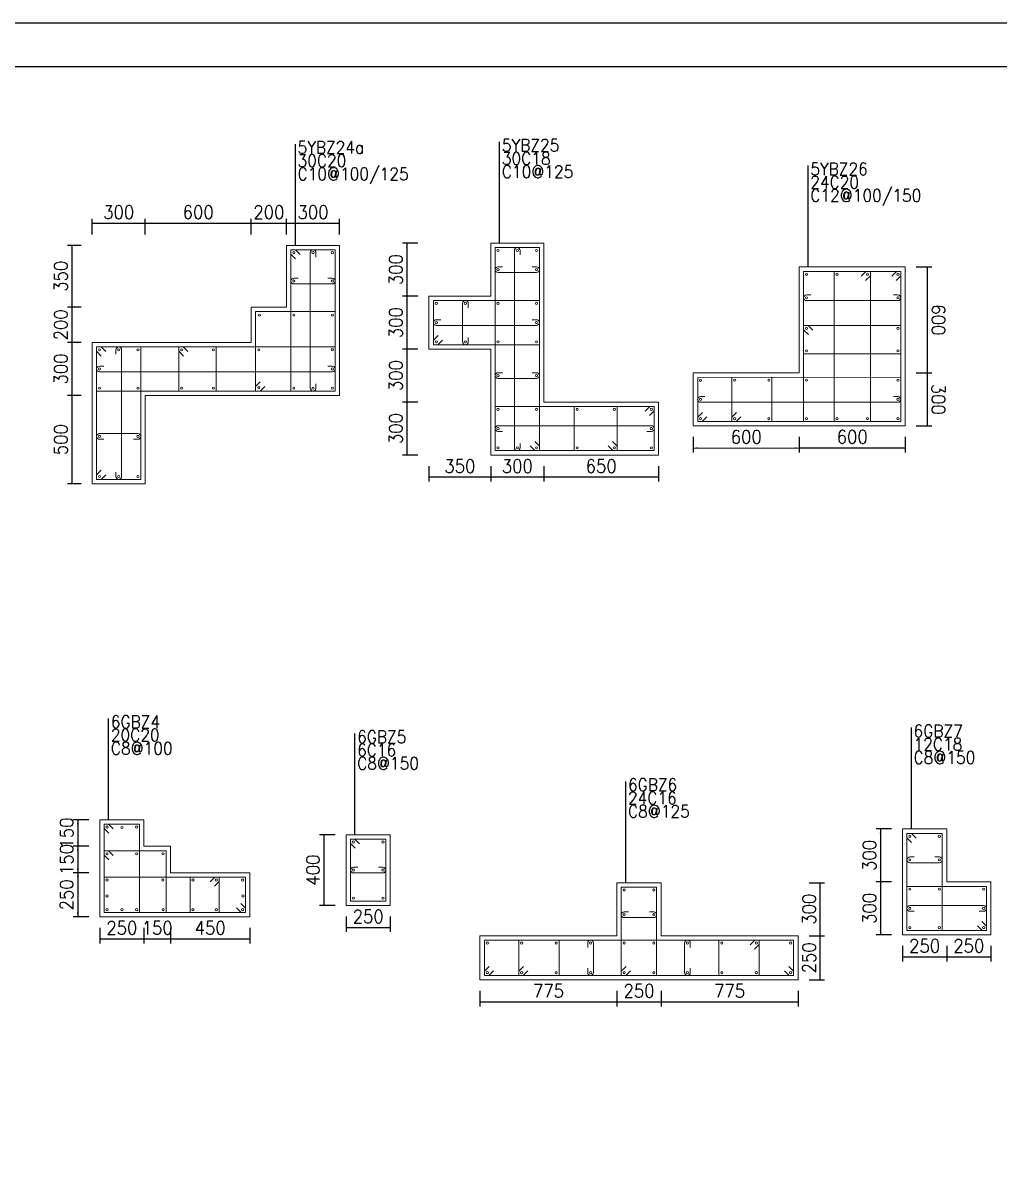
# Model space of a CAD drawing. Extents: x 292423 to 377252, y 106557 to 361882.
# Drawn here: x 321676 to 343782, y 140081 to 165957 of the extents above; entities that cross this region are included whole.
import ezdxf
from ezdxf.enums import TextEntityAlignment as Align

# ---------------------------------------------------------------- set-up
doc = ezdxf.new("R2010")
doc.units = 0
doc.header["$LTSCALE"] = 1000
for name, color, linetype in [('1508', 2, 'Continuous'), ('tk', 7, 'Continuous'), ('Y阴影', 254, 'Continuous')]:
    doc.layers.add(name, color=color, linetype=linetype)
for name, color, linetype, lineweight in [('REIN', 6, 'Continuous', 18), ('Z-柱大样外框', 7, 'ByLayer', 18), ('Z-详图标注', 3, 'Continuous', 18)]:
    doc.layers.add(name, color=color, linetype=linetype, lineweight=lineweight)
doc.styles.get("Standard").update_dxf_attribs({"font": 'standard'})
doc.dimstyles.get("Standard").update_dxf_attribs({"dimtxt": 300, "dimasz": 100, "dimexe": 100, "dimexo": 250, "dimgap": 100, "dimtad": 0, "dimtoh": 1, "dimdec": 0, "dimlfac": 0.25, "dimdsep": 46, "dimcen": 0.09, "dimclrt": 7, "dimadec": 0, "dimazin": 0, "dimtfac": 1, "dimtdec": 4, "dimtofl": 0, "dimtmove": 0, "dimatfit": 3, "dimfxl": 1, "dimtolj": 1, "dimtzin": 0, "dimarcsym": 0})

# ---------------------------------------------------------------- blocks, each defined once
blk = doc.blocks.new('*D182')
at = {"layer": 'Z-详图标注', "color": 0, "linetype": 'ByBlock', "lineweight": -2}
for p, q in [((328995, 145715), (328995, 145365)), ((329995, 145715), (329995, 145365)), ((328995, 145465), (329995, 145465))]:
    blk.add_line(p, q, dxfattribs=at)
for points in [[(328995, 145465), (329095, 145481), (329095, 145448)], [(329995, 145465), (329895, 145448), (329895, 145481)]]:
    blk.add_solid(points, dxfattribs=at)
at = {"layer": 'Z-详图标注', "color": 7, "linetype": 'Continuous', "lineweight": -2, "insert": (329495, 145715), "char_height": 300, "width": 566.67, "attachment_point": 5}
blk.add_mtext('250', dxfattribs=at)
blk = doc.blocks.new('*D661')
at = {"layer": 'Z-详图标注', "color": 0, "linetype": 'ByBlock', "lineweight": -2}
for p, q in [((328745, 147565), (328395, 147565)), ((328495, 145965), (328495, 147565)), ((328745, 145965), (328395, 145965))]:
    blk.add_line(p, q, dxfattribs=at)
for points in [[(328495, 147565), (328512, 147465), (328478, 147465)], [(328495, 145965), (328478, 146065), (328512, 146065)]]:
    blk.add_solid(points, dxfattribs=at)
at = {"layer": 'Z-详图标注', "color": 7, "linetype": 'Continuous', "lineweight": -2, "insert": (328245, 146765), "char_height": 300, "width": 576.67, "attachment_point": 5, "rotation": 90}
blk.add_mtext('400', dxfattribs=at)
blk = doc.blocks.new('*D149')
at = {"layer": 'Z-详图标注', "color": 0, "linetype": 'ByBlock', "lineweight": -2}
for p, q in [((332027, 144028), (332027, 143678)), ((335127, 144028), (335127, 143678)), ((332027, 143778), (335127, 143778))]:
    blk.add_line(p, q, dxfattribs=at)
for points in [[(332027, 143778), (332127, 143795), (332127, 143761)], [(335127, 143778), (335027, 143761), (335027, 143795)]]:
    blk.add_solid(points, dxfattribs=at)
at = {"layer": 'Z-详图标注', "color": 7, "linetype": 'Continuous', "lineweight": -2, "insert": (333577, 144028), "char_height": 300, "width": 566.67, "attachment_point": 5}
blk.add_mtext('775', dxfattribs=at)
blk = doc.blocks.new('*D633')
at = {"layer": 'Z-详图标注', "color": 0, "linetype": 'ByBlock', "lineweight": -2}
for p, q in [((335127, 144028), (335127, 143678)), ((336127, 144028), (336127, 143678)), ((335127, 143778), (336127, 143778))]:
    blk.add_line(p, q, dxfattribs=at)
for points in [[(335127, 143778), (335227, 143795), (335227, 143761)], [(336127, 143778), (336027, 143761), (336027, 143795)]]:
    blk.add_solid(points, dxfattribs=at)
at = {"layer": 'Z-详图标注', "color": 7, "linetype": 'Continuous', "lineweight": -2, "insert": (335627, 144028), "char_height": 300, "width": 566.67, "attachment_point": 5}
blk.add_mtext('250', dxfattribs=at)
blk = doc.blocks.new('*D687')
at = {"layer": 'Z-详图标注', "color": 0, "linetype": 'ByBlock', "lineweight": -2}
for p, q in [((336127, 144028), (336127, 143678)), ((339228, 144028), (339228, 143678)), ((336127, 143778), (339228, 143778))]:
    blk.add_line(p, q, dxfattribs=at)
for points in [[(336127, 143778), (336227, 143795), (336227, 143761)], [(339228, 143778), (339128, 143761), (339128, 143795)]]:
    blk.add_solid(points, dxfattribs=at)
at = {"layer": 'Z-详图标注', "color": 7, "linetype": 'Continuous', "lineweight": -2, "insert": (337678, 144028), "char_height": 300, "width": 566.67, "attachment_point": 5}
blk.add_mtext('775', dxfattribs=at)
blk = doc.blocks.new('*D305')
at = {"layer": 'Z-详图标注', "color": 0, "linetype": 'ByBlock', "lineweight": -2}
for p, q in [((339478, 145278), (339828, 145278)), ((339728, 144278), (339728, 145278)), ((339478, 144278), (339828, 144278))]:
    blk.add_line(p, q, dxfattribs=at)
for points in [[(339728, 145278), (339745, 145178), (339711, 145178)], [(339728, 144278), (339711, 144378), (339745, 144378)]]:
    blk.add_solid(points, dxfattribs=at)
at = {"layer": 'Z-详图标注', "color": 7, "linetype": 'Continuous', "lineweight": -2, "insert": (339478, 144778), "char_height": 300, "width": 566.67, "attachment_point": 5, "rotation": 90}
blk.add_mtext('250', dxfattribs=at)
blk = doc.blocks.new('*D778')
at = {"layer": 'Z-详图标注', "color": 0, "linetype": 'ByBlock', "lineweight": -2}
for p, q in [((339478, 146478), (339828, 146478)), ((339728, 145278), (339728, 146478)), ((339478, 145278), (339828, 145278))]:
    blk.add_line(p, q, dxfattribs=at)
for points in [[(339728, 146478), (339745, 146378), (339711, 146378)], [(339728, 145278), (339711, 145378), (339745, 145378)]]:
    blk.add_solid(points, dxfattribs=at)
at = {"layer": 'Z-详图标注', "color": 7, "linetype": 'Continuous', "lineweight": -2, "insert": (339478, 145878), "char_height": 300, "width": 566.67, "attachment_point": 5, "rotation": 90}
blk.add_mtext('300', dxfattribs=at)
blk = doc.blocks.new('*D487')
at = {"layer": 'Z-详图标注', "color": 0, "linetype": 'ByBlock', "lineweight": -2}
for p, q in [((341344, 147697), (340994, 147697)), ((341094, 147697), (341094, 146497)), ((341344, 146497), (340994, 146497))]:
    blk.add_line(p, q, dxfattribs=at)
for points in [[(341094, 147697), (341111, 147597), (341078, 147597)], [(341094, 146497), (341078, 146597), (341111, 146597)]]:
    blk.add_solid(points, dxfattribs=at)
at = {"layer": 'Z-详图标注', "color": 7, "linetype": 'Continuous', "lineweight": -2, "insert": (340844, 147097), "char_height": 300, "width": 566.67, "attachment_point": 5, "rotation": 90}
blk.add_mtext('300', dxfattribs=at)
blk = doc.blocks.new('*D107')
at = {"layer": 'Z-详图标注', "color": 0, "linetype": 'ByBlock', "lineweight": -2}
for p, q in [((341344, 146497), (340994, 146497)), ((341094, 146497), (341094, 145297)), ((341344, 145297), (340994, 145297))]:
    blk.add_line(p, q, dxfattribs=at)
for points in [[(341094, 146497), (341111, 146397), (341078, 146397)], [(341094, 145297), (341078, 145397), (341111, 145397)]]:
    blk.add_solid(points, dxfattribs=at)
at = {"layer": 'Z-详图标注', "color": 7, "linetype": 'Continuous', "lineweight": -2, "insert": (340844, 145897), "char_height": 300, "width": 566.67, "attachment_point": 5, "rotation": 90}
blk.add_mtext('300', dxfattribs=at)
blk = doc.blocks.new('*D684')
at = {"layer": 'Z-详图标注', "color": 0, "linetype": 'ByBlock', "lineweight": -2}
for p, q in [((341594, 145047), (341594, 144697)), ((342594, 145047), (342594, 144697)), ((341594, 144797), (342594, 144797))]:
    blk.add_line(p, q, dxfattribs=at)
for points in [[(341594, 144797), (341694, 144813), (341694, 144780)], [(342594, 144797), (342494, 144780), (342494, 144813)]]:
    blk.add_solid(points, dxfattribs=at)
at = {"layer": 'Z-详图标注', "color": 7, "linetype": 'Continuous', "lineweight": -2, "insert": (342094, 145047), "char_height": 300, "width": 566.67, "attachment_point": 5}
blk.add_mtext('250', dxfattribs=at)
blk = doc.blocks.new('*D738')
at = {"layer": 'Z-详图标注', "color": 0, "linetype": 'ByBlock', "lineweight": -2}
for p, q in [((342594, 145047), (342594, 144697)), ((343594, 145047), (343594, 144697)), ((342594, 144797), (343594, 144797))]:
    blk.add_line(p, q, dxfattribs=at)
for points in [[(342594, 144797), (342694, 144813), (342694, 144780)], [(343594, 144797), (343494, 144780), (343494, 144813)]]:
    blk.add_solid(points, dxfattribs=at)
at = {"layer": 'Z-详图标注', "color": 7, "linetype": 'Continuous', "lineweight": -2, "insert": (343094, 145047), "char_height": 300, "width": 566.67, "attachment_point": 5}
blk.add_mtext('250', dxfattribs=at)
blk = doc.blocks.new('*D357')
at = {"layer": 'Z-详图标注', "color": 0, "linetype": 'ByBlock', "lineweight": -2}
for p, q in [((323168, 147905), (322818, 147905)), ((322918, 147905), (322918, 147305)), ((323168, 147305), (322818, 147305))]:
    blk.add_line(p, q, dxfattribs=at)
for points in [[(322918, 147905), (322935, 147805), (322901, 147805)], [(322918, 147305), (322901, 147405), (322935, 147405)]]:
    blk.add_solid(points, dxfattribs=at)
at = {"layer": 'Z-详图标注', "color": 7, "linetype": 'Continuous', "lineweight": -2, "insert": (322668, 147605), "char_height": 300, "width": 476.67, "attachment_point": 5, "rotation": 90}
blk.add_mtext('150', dxfattribs=at)
blk = doc.blocks.new('*D827')
at = {"layer": 'Z-详图标注', "color": 0, "linetype": 'ByBlock', "lineweight": -2}
for p, q in [((323168, 146705), (322818, 146705)), ((322918, 146705), (322918, 145705)), ((323168, 145705), (322818, 145705))]:
    blk.add_line(p, q, dxfattribs=at)
for points in [[(322918, 146705), (322935, 146605), (322901, 146605)], [(322918, 145705), (322901, 145805), (322935, 145805)]]:
    blk.add_solid(points, dxfattribs=at)
at = {"layer": 'Z-详图标注', "color": 7, "linetype": 'Continuous', "lineweight": -2, "insert": (322668, 146205), "char_height": 300, "width": 566.67, "attachment_point": 5, "rotation": 90}
blk.add_mtext('250', dxfattribs=at)
blk = doc.blocks.new('*D450')
at = {"layer": 'Z-详图标注', "color": 0, "linetype": 'ByBlock', "lineweight": -2}
for p, q in [((323418, 145455), (323418, 145105)), ((324418, 145455), (324418, 145105)), ((323418, 145205), (324418, 145205))]:
    blk.add_line(p, q, dxfattribs=at)
for points in [[(323418, 145205), (323518, 145221), (323518, 145188)], [(324418, 145205), (324318, 145188), (324318, 145221)]]:
    blk.add_solid(points, dxfattribs=at)
at = {"layer": 'Z-详图标注', "color": 7, "linetype": 'Continuous', "lineweight": -2, "insert": (323918, 145455), "char_height": 300, "width": 566.67, "attachment_point": 5}
blk.add_mtext('250', dxfattribs=at)
blk = doc.blocks.new('*D511')
at = {"layer": 'Z-详图标注', "color": 0, "linetype": 'ByBlock', "lineweight": -2}
for p, q in [((324418, 145455), (324418, 145105)), ((325018, 145455), (325018, 145105)), ((324418, 145205), (325018, 145205))]:
    blk.add_line(p, q, dxfattribs=at)
for points in [[(324418, 145205), (324518, 145221), (324518, 145188)], [(325018, 145205), (324918, 145188), (324918, 145221)]]:
    blk.add_solid(points, dxfattribs=at)
at = {"layer": 'Z-详图标注', "color": 7, "linetype": 'Continuous', "lineweight": -2, "insert": (324718, 145455), "char_height": 300, "width": 476.67, "attachment_point": 5}
blk.add_mtext('150', dxfattribs=at)
blk = doc.blocks.new('*D147')
at = {"layer": 'Z-详图标注', "color": 0, "linetype": 'ByBlock', "lineweight": -2}
for p, q in [((325018, 145455), (325018, 145105)), ((326818, 145455), (326818, 145105)), ((325018, 145205), (326818, 145205))]:
    blk.add_line(p, q, dxfattribs=at)
for points in [[(325018, 145205), (325118, 145221), (325118, 145188)], [(326818, 145205), (326718, 145188), (326718, 145221)]]:
    blk.add_solid(points, dxfattribs=at)
at = {"layer": 'Z-详图标注', "color": 7, "linetype": 'Continuous', "lineweight": -2, "insert": (325918, 145455), "char_height": 300, "width": 576.67, "attachment_point": 5}
blk.add_mtext('450', dxfattribs=at)
blk = doc.blocks.new('*D642')
at = {"layer": 'Z-详图标注', "color": 0, "linetype": 'ByBlock', "lineweight": -2}
for p, q in [((323168, 147305), (322818, 147305)), ((322918, 147305), (322918, 146705)), ((323168, 146705), (322818, 146705))]:
    blk.add_line(p, q, dxfattribs=at)
for points in [[(322918, 147305), (322935, 147205), (322901, 147205)], [(322918, 146705), (322901, 146805), (322935, 146805)]]:
    blk.add_solid(points, dxfattribs=at)
at = {"layer": 'Z-详图标注', "color": 7, "linetype": 'Continuous', "lineweight": -2, "insert": (322668, 147005), "char_height": 300, "width": 476.67, "attachment_point": 5, "rotation": 90}
blk.add_mtext('150', dxfattribs=at)
blk = doc.blocks.new('*D723')
at = {"layer": 'Z-详图标注', "color": 0, "linetype": 'ByBlock', "lineweight": -2}
for p, q in [((323247, 161166), (323247, 161516)), ((324447, 161166), (324447, 161516)), ((323247, 161416), (324447, 161416))]:
    blk.add_line(p, q, dxfattribs=at)
for points in [[(323247, 161416), (323347, 161433), (323347, 161399)], [(324447, 161416), (324347, 161399), (324347, 161433)]]:
    blk.add_solid(points, dxfattribs=at)
at = {"layer": 'Z-详图标注', "color": 7, "linetype": 'Continuous', "lineweight": -2, "insert": (323847, 161666), "char_height": 300, "width": 566.67, "attachment_point": 5}
blk.add_mtext('300', dxfattribs=at)
blk = doc.blocks.new('*D345')
at = {"layer": 'Z-详图标注', "color": 0, "linetype": 'ByBlock', "lineweight": -2}
for p, q in [((324447, 161166), (324447, 161516)), ((326847, 161166), (326847, 161516)), ((324447, 161416), (326847, 161416))]:
    blk.add_line(p, q, dxfattribs=at)
for points in [[(324447, 161416), (324547, 161433), (324547, 161399)], [(326847, 161416), (326747, 161399), (326747, 161433)]]:
    blk.add_solid(points, dxfattribs=at)
at = {"layer": 'Z-详图标注', "color": 7, "linetype": 'Continuous', "lineweight": -2, "insert": (325647, 161666), "char_height": 300, "width": 556.67, "attachment_point": 5}
blk.add_mtext('600', dxfattribs=at)
blk = doc.blocks.new('*D399')
at = {"layer": 'Z-详图标注', "color": 0, "linetype": 'ByBlock', "lineweight": -2}
for p, q in [((327647, 161166), (327647, 161516)), ((328847, 161166), (328847, 161516)), ((327647, 161416), (328847, 161416))]:
    blk.add_line(p, q, dxfattribs=at)
for points in [[(327647, 161416), (327747, 161433), (327747, 161399)], [(328847, 161416), (328747, 161399), (328747, 161433)]]:
    blk.add_solid(points, dxfattribs=at)
at = {"layer": 'Z-详图标注', "color": 7, "linetype": 'Continuous', "lineweight": -2, "insert": (328247, 161666), "char_height": 300, "width": 566.67, "attachment_point": 5}
blk.add_mtext('300', dxfattribs=at)
blk = doc.blocks.new('*D3')
at = {"layer": 'Z-详图标注', "color": 0, "linetype": 'ByBlock', "lineweight": -2}
for p, q in [((322997, 160916), (322687, 160916)), ((322787, 160916), (322787, 159516)), ((322997, 159516), (322687, 159516))]:
    blk.add_line(p, q, dxfattribs=at)
for points in [[(322787, 160916), (322804, 160816), (322770, 160816)], [(322787, 159516), (322770, 159616), (322804, 159616)]]:
    blk.add_solid(points, dxfattribs=at)
at = {"layer": 'Z-详图标注', "color": 7, "linetype": 'Continuous', "lineweight": -2, "insert": (322537, 160216), "char_height": 300, "width": 566.67, "attachment_point": 5, "rotation": 90}
blk.add_mtext('350', dxfattribs=at)
blk = doc.blocks.new('*D498')
at = {"layer": 'Z-详图标注', "color": 0, "linetype": 'ByBlock', "lineweight": -2}
for p, q in [((322997, 158716), (322687, 158716)), ((322787, 158716), (322787, 157516)), ((322997, 157516), (322687, 157516))]:
    blk.add_line(p, q, dxfattribs=at)
for points in [[(322787, 158716), (322804, 158616), (322770, 158616)], [(322787, 157516), (322770, 157616), (322804, 157616)]]:
    blk.add_solid(points, dxfattribs=at)
at = {"layer": 'Z-详图标注', "color": 7, "linetype": 'Continuous', "lineweight": -2, "insert": (322537, 158116), "char_height": 300, "width": 566.67, "attachment_point": 5, "rotation": 90}
blk.add_mtext('300', dxfattribs=at)
blk = doc.blocks.new('*D109')
at = {"layer": 'Z-详图标注', "color": 0, "linetype": 'ByBlock', "lineweight": -2}
for p, q in [((322997, 157516), (322687, 157516)), ((322787, 157516), (322787, 155516)), ((322997, 155516), (322687, 155516))]:
    blk.add_line(p, q, dxfattribs=at)
for points in [[(322787, 157516), (322804, 157416), (322770, 157416)], [(322787, 155516), (322770, 155616), (322804, 155616)]]:
    blk.add_solid(points, dxfattribs=at)
at = {"layer": 'Z-详图标注', "color": 7, "linetype": 'Continuous', "lineweight": -2, "insert": (322537, 156516), "char_height": 300, "width": 566.67, "attachment_point": 5, "rotation": 90}
blk.add_mtext('500', dxfattribs=at)
blk = doc.blocks.new('*D168')
at = {"layer": 'Z-详图标注', "color": 0, "linetype": 'ByBlock', "lineweight": -2}
for p, q in [((333472, 155916), (333472, 155566)), ((336072, 155916), (336072, 155566)), ((336072, 155666), (333472, 155666))]:
    blk.add_line(p, q, dxfattribs=at)
for points in [[(333472, 155666), (333572, 155683), (333572, 155649)], [(336072, 155666), (335972, 155649), (335972, 155683)]]:
    blk.add_solid(points, dxfattribs=at)
at = {"layer": 'Z-详图标注', "color": 7, "linetype": 'Continuous', "lineweight": -2, "insert": (334772, 155916), "char_height": 300, "width": 556.67, "attachment_point": 5}
blk.add_mtext('650', dxfattribs=at)
blk = doc.blocks.new('*D380')
at = {"layer": 'Z-详图标注', "color": 0, "linetype": 'ByBlock', "lineweight": -2}
for p, q in [((332272, 155916), (332272, 155566)), ((333472, 155916), (333472, 155566)), ((333472, 155666), (332272, 155666))]:
    blk.add_line(p, q, dxfattribs=at)
for points in [[(332272, 155666), (332372, 155683), (332372, 155649)], [(333472, 155666), (333372, 155649), (333372, 155683)]]:
    blk.add_solid(points, dxfattribs=at)
at = {"layer": 'Z-详图标注', "color": 7, "linetype": 'Continuous', "lineweight": -2, "insert": (332872, 155916), "char_height": 300, "width": 566.67, "attachment_point": 5}
blk.add_mtext('300', dxfattribs=at)
blk = doc.blocks.new('*D871')
at = {"layer": 'Z-详图标注', "color": 0, "linetype": 'ByBlock', "lineweight": -2}
for p, q in [((330872, 155916), (330872, 155566)), ((332272, 155916), (332272, 155566)), ((332272, 155666), (330872, 155666))]:
    blk.add_line(p, q, dxfattribs=at)
for points in [[(330872, 155666), (330972, 155683), (330972, 155649)], [(332272, 155666), (332172, 155649), (332172, 155683)]]:
    blk.add_solid(points, dxfattribs=at)
at = {"layer": 'Z-详图标注', "color": 7, "linetype": 'Continuous', "lineweight": -2, "insert": (331572, 155916), "char_height": 300, "width": 566.67, "attachment_point": 5}
blk.add_mtext('350', dxfattribs=at)
blk = doc.blocks.new('*D480')
at = {"layer": 'Z-详图标注', "color": 0, "linetype": 'ByBlock', "lineweight": -2}
for p, q in [((330622, 160966), (330272, 160966)), ((330372, 160966), (330372, 159766)), ((330622, 159766), (330272, 159766))]:
    blk.add_line(p, q, dxfattribs=at)
for points in [[(330372, 160966), (330388, 160866), (330355, 160866)], [(330372, 159766), (330355, 159866), (330388, 159866)]]:
    blk.add_solid(points, dxfattribs=at)
at = {"layer": 'Z-详图标注', "color": 7, "linetype": 'Continuous', "lineweight": -2, "insert": (330122, 160366), "char_height": 300, "width": 566.67, "attachment_point": 5, "rotation": 90}
blk.add_mtext('300', dxfattribs=at)
blk = doc.blocks.new('*D100')
at = {"layer": 'Z-详图标注', "color": 0, "linetype": 'ByBlock', "lineweight": -2}
for p, q in [((330622, 159766), (330272, 159766)), ((330372, 159766), (330372, 158566)), ((330622, 158566), (330272, 158566))]:
    blk.add_line(p, q, dxfattribs=at)
for points in [[(330372, 159766), (330388, 159666), (330355, 159666)], [(330372, 158566), (330355, 158666), (330388, 158666)]]:
    blk.add_solid(points, dxfattribs=at)
at = {"layer": 'Z-详图标注', "color": 7, "linetype": 'Continuous', "lineweight": -2, "insert": (330122, 159166), "char_height": 300, "width": 566.67, "attachment_point": 5, "rotation": 90}
blk.add_mtext('300', dxfattribs=at)
blk = doc.blocks.new('*D159')
at = {"layer": 'Z-详图标注', "color": 0, "linetype": 'ByBlock', "lineweight": -2}
for p, q in [((330622, 158566), (330272, 158566)), ((330372, 158566), (330372, 157366)), ((330622, 157366), (330272, 157366))]:
    blk.add_line(p, q, dxfattribs=at)
for points in [[(330372, 158566), (330388, 158466), (330355, 158466)], [(330372, 157366), (330355, 157466), (330388, 157466)]]:
    blk.add_solid(points, dxfattribs=at)
at = {"layer": 'Z-详图标注', "color": 7, "linetype": 'Continuous', "lineweight": -2, "insert": (330122, 157966), "char_height": 300, "width": 566.67, "attachment_point": 5, "rotation": 90}
blk.add_mtext('300', dxfattribs=at)
blk = doc.blocks.new('*D638')
at = {"layer": 'Z-详图标注', "color": 0, "linetype": 'ByBlock', "lineweight": -2}
for p, q in [((330622, 157366), (330272, 157366)), ((330372, 157366), (330372, 156166)), ((330622, 156166), (330272, 156166))]:
    blk.add_line(p, q, dxfattribs=at)
for points in [[(330372, 157366), (330388, 157266), (330355, 157266)], [(330372, 156166), (330355, 156266), (330388, 156266)]]:
    blk.add_solid(points, dxfattribs=at)
at = {"layer": 'Z-详图标注', "color": 7, "linetype": 'Continuous', "lineweight": -2, "insert": (330122, 156766), "char_height": 300, "width": 566.67, "attachment_point": 5, "rotation": 90}
blk.add_mtext('300', dxfattribs=at)
blk = doc.blocks.new('*D568')
at = {"layer": 'Z-详图标注', "color": 0, "linetype": 'ByBlock', "lineweight": -2}
for p, q in [((336856, 156576), (336856, 156226)), ((339256, 156577), (339256, 156227)), ((336856, 156326), (339256, 156327))]:
    blk.add_line(p, q, dxfattribs=at)
for points in [[(336856, 156326), (336956, 156343), (336956, 156310)], [(339256, 156327), (339156, 156310), (339156, 156343)]]:
    blk.add_solid(points, dxfattribs=at)
at = {"layer": 'Z-详图标注', "color": 7, "linetype": 'Continuous', "lineweight": -2, "insert": (338056, 156576), "char_height": 300, "width": 556.67, "attachment_point": 5, "rotation": 0.0139}
blk.add_mtext('600', dxfattribs=at)
blk = doc.blocks.new('*D188')
at = {"layer": 'Z-详图标注', "color": 0, "linetype": 'ByBlock', "lineweight": -2}
for p, q in [((339256, 156577), (339256, 156227)), ((341656, 156577), (341656, 156227)), ((339256, 156327), (341656, 156327))]:
    blk.add_line(p, q, dxfattribs=at)
for points in [[(339256, 156327), (339356, 156343), (339356, 156310)], [(341656, 156327), (341556, 156311), (341556, 156344)]]:
    blk.add_solid(points, dxfattribs=at)
at = {"layer": 'Z-详图标注', "color": 7, "linetype": 'Continuous', "lineweight": -2, "insert": (340456, 156577), "char_height": 300, "width": 556.67, "attachment_point": 5, "rotation": 0.0139}
blk.add_mtext('600', dxfattribs=at)
blk = doc.blocks.new('*D670')
at = {"layer": 'Z-详图标注', "color": 0, "linetype": 'ByBlock', "lineweight": -2}
for p, q in [((341906, 158028), (342256, 158028)), ((342156, 156827), (342156, 158028)), ((341906, 156827), (342256, 156827))]:
    blk.add_line(p, q, dxfattribs=at)
for points in [[(342156, 158028), (342172, 157928), (342139, 157928)], [(342156, 156827), (342139, 156927), (342172, 156927)]]:
    blk.add_solid(points, dxfattribs=at)
at = {"layer": 'Z-详图标注', "color": 7, "linetype": 'Continuous', "lineweight": -2, "insert": (342406, 157428), "char_height": 300, "width": 566.67, "attachment_point": 5, "rotation": 270}
blk.add_mtext('300', dxfattribs=at)
blk = doc.blocks.new('*D291')
at = {"layer": 'Z-详图标注', "color": 0, "linetype": 'ByBlock', "lineweight": -2}
for p, q in [((341906, 160427), (342256, 160427)), ((342156, 158028), (342156, 160427)), ((341906, 158028), (342256, 158028))]:
    blk.add_line(p, q, dxfattribs=at)
for points in [[(342156, 160427), (342172, 160327), (342139, 160327)], [(342156, 158028), (342139, 158128), (342172, 158128)]]:
    blk.add_solid(points, dxfattribs=at)
at = {"layer": 'Z-详图标注', "color": 7, "linetype": 'Continuous', "lineweight": -2, "insert": (342406, 159228), "char_height": 300, "width": 556.67, "attachment_point": 5, "rotation": 270}
blk.add_mtext('600', dxfattribs=at)
blk = doc.blocks.new('A1tk')
at = {"layer": 'tk', "color": 5}
blk.add_lwpolyline([(0, 0), (0, 59400), (84100, 59400), (84100, 0)], close=True, dxfattribs=at)
at = {"layer": 'tk'}
blk.add_lwpolyline([(2500, 1000), (83100, 1000), (83100, 58400), (2500, 58400)], close=True, dxfattribs=at)
blk = doc.blocks.new('*D866')
at = {"layer": 'Z-详图标注', "color": 0, "linetype": 'ByBlock', "lineweight": -2}
for p, q in [((322997, 159516), (322687, 159516)), ((322787, 159516), (322787, 158716)), ((322997, 158716), (322687, 158716))]:
    blk.add_line(p, q, dxfattribs=at)
for points in [[(322787, 159516), (322804, 159416), (322770, 159416)], [(322787, 158716), (322770, 158816), (322804, 158816)]]:
    blk.add_solid(points, dxfattribs=at)
at = {"layer": 'Z-详图标注', "color": 7, "linetype": 'Continuous', "lineweight": -2, "insert": (322537, 159116), "char_height": 300, "width": 566.67, "attachment_point": 5, "rotation": 90}
blk.add_mtext('200', dxfattribs=at)
blk = doc.blocks.new('*D477')
at = {"layer": 'Z-详图标注', "color": 0, "linetype": 'ByBlock', "lineweight": -2}
for p, q in [((326847, 161166), (326847, 161516)), ((327647, 161166), (327647, 161516)), ((326847, 161416), (327647, 161416))]:
    blk.add_line(p, q, dxfattribs=at)
for points in [[(326847, 161416), (326947, 161433), (326947, 161399)], [(327647, 161416), (327547, 161399), (327547, 161433)]]:
    blk.add_solid(points, dxfattribs=at)
at = {"layer": 'Z-详图标注', "color": 7, "linetype": 'Continuous', "lineweight": -2, "insert": (327247, 161666), "char_height": 300, "width": 566.67, "attachment_point": 5}
blk.add_mtext('200', dxfattribs=at)

msp = doc.modelspace()

# ---------------------------------------------------------------- linework, layer by layer
at = {"layer": 'REIN', "color": 6}
for points in [[(327852.8, 160610), (327746.7, 160716), (327746.7, 160816), (328746.7, 160816), (328746.7, 157616.1), (327746.7, 157616), (327746.7, 160816), (327846.7, 160816), (327952.8, 160710)], [(333165.7, 156372), (333271.8, 156266), (333371.8, 156266), (333371.8, 160866), (332371.8, 160866), (332371.8, 156266), (333371.8, 156266), (333371.8, 156366), (333265.7, 156472)], [(341349.6, 160221.2), (341455.7, 160327.3), (341555.7, 160327.3), (341555.7, 156927.3), (339355.7, 156926.7), (339355.7, 160327.3), (341555.7, 160327.3), (341555.7, 160227.3), (341449.6, 160121.2)], [(340659.6, 160221.2), (340765.7, 160327.3), (340865.7, 160327.3), (340865.7, 156927.1), (340045.7, 156926.9), (340045.7, 160327.3), (340865.7, 160327.3), (340865.7, 160227.3), (340759.6, 160121.2)], [(331077.9, 158872), (330971.8, 158766), (330971.8, 158666), (333371.8, 158666), (333371.8, 159666), (330971.8, 159666), (330971.8, 158666), (331071.8, 158666), (331177.9, 158772)], [(327152.8, 157722.1), (327046.7, 157616.1), (326946.7, 157616.1), (326946.7, 159416.1), (328746.7, 159416.1), (328746.7, 157616.1), (326946.7, 157616.1), (326946.7, 157716.1), (327052.8, 157822.1)], [(339461.7, 158894.9), (339355.7, 159001), (339355.7, 159101), (341555.7, 159101.3), (341555.7, 158462.1), (339355.7, 158461.3), (339355.7, 159101), (339455.7, 159101), (339561.7, 158994.9)], [(323452.8, 158409.9), (323346.7, 158516), (323346.7, 158616), (328746.7, 158616.1), (328746.7, 157616.1), (323346.7, 157616), (323346.7, 158616), (323446.7, 158616), (323552.8, 158509.9)], [(323552.8, 155722.1), (323446.7, 155616), (323346.7, 155616), (323346.7, 158616), (324346.7, 158616), (324346.7, 155616), (323346.7, 155616), (323346.7, 155716), (323452.8, 155822.1)], [(325412.9, 158510), (325306.8, 158616), (325206.8, 158616), (325206.8, 157616), (326054.3, 157616), (326054.3, 158616), (325206.8, 158616), (325206.8, 158516), (325312.9, 158410)], [(337161.7, 157032.3), (337055.7, 156926.2), (336955.7, 156926.2), (336955.7, 157926.2), (341555.7, 157928.4), (341555.7, 156927.3), (336955.7, 156926.2), (336955.7, 157026.2), (337061.7, 157132.2)], [(337935.1, 157032.4), (337829, 156926.4), (337729, 156926.3), (337729, 157926.6), (338632.3, 157927), (338632.3, 156926.6), (337729, 156926.3), (337729, 157026.3), (337835.1, 157132.4)], [(335865.7, 157059.9), (335971.8, 157166), (335971.8, 157266), (332371.8, 157266), (332371.8, 156266), (335971.8, 156266), (335971.8, 157266), (335871.8, 157266), (335765.7, 157159.9)], [(334925.7, 156372), (335031.8, 156266), (335131.8, 156266), (335131.8, 157266), (334161.8, 157266), (334161.8, 156266), (335131.8, 156266), (335131.8, 156366), (335025.7, 156472)], [(323624.2, 147598.5), (323518.1, 147704.5), (323518.1, 147804.5), (324318.1, 147804.5), (324318.1, 145804.5), (323518.1, 145804.5), (323518.1, 147804.5), (323618.1, 147804.5), (323724.2, 147698.5)], [(341800.3, 147390.6), (341694.2, 147496.7), (341694.2, 147596.7), (342494.2, 147596.7), (342494.2, 145396.7), (341694.2, 145396.7), (341694.2, 147596.7), (341794.2, 147596.7), (341900.3, 147490.6)], [(329201.2, 147258.6), (329095.1, 147364.7), (329095.1, 147464.7), (329895.1, 147464.7), (329895.1, 146064.7), (329095.1, 146064.7), (329095.1, 147464.7), (329195.1, 147464.7), (329301.2, 147358.6)], [(323624.2, 146998.5), (323518.1, 147104.5), (323518.1, 147204.5), (324918.1, 147204.5), (324918.1, 145804.5), (323518.1, 145804.5), (323518.1, 147204.5), (323618.1, 147204.5), (323724.2, 147098.5)], [(326612, 146010.6), (326718.1, 145904.5), (326718.1, 145804.5), (323518.1, 145804.5), (323518.1, 146604.5), (326718.1, 146604.5), (326718.1, 145804.5), (326618.1, 145804.5), (326512, 145910.6)], [(325916.4, 146498.5), (326022.5, 146604.5), (326122.5, 146604.5), (326122.5, 145804.5), (325461.4, 145804.5), (325461.4, 146604.5), (326122.5, 146604.5), (326122.5, 146504.5), (326016.4, 146398.5)], [(335433.4, 144484.1), (335327.3, 144378.1), (335227.3, 144378.1), (335227.3, 146378.1), (336027.3, 146378.1), (336027.3, 144378.1), (335227.3, 144378.1), (335227.3, 144478.1), (335333.4, 144584.1)], [(343388.2, 145602.8), (343494.2, 145496.7), (343494.2, 145396.7), (341694.2, 145396.7), (341694.2, 146396.7), (343494.2, 146396.7), (343494.2, 145396.7), (343394.2, 145396.7), (343288.2, 145502.8)], [(332332.7, 144484.1), (332226.6, 144378.1), (332126.6, 144378.1), (332126.6, 145178.1), (339128, 145178.1), (339128, 144378.1), (332126.6, 144378.1), (332126.6, 144478.1), (332232.7, 144584.1)], [(333112.9, 144484.1), (333006.8, 144378.1), (332906.8, 144378.1), (332906.8, 145178.1), (333817, 145178.1), (333817, 144378.1), (332906.8, 144378.1), (332906.8, 144478.1), (333012.9, 144584.1)], [(339021.9, 144584.1), (339128, 144478.1), (339128, 144378.1), (335227.3, 144378.1), (335227.3, 145178.1), (339128, 145178.1), (339128, 144378.1), (339028, 144378.1), (338921.9, 144484.1)], [(338141.7, 145072), (338247.8, 145178.1), (338347.8, 145178.1), (338347.8, 144378.1), (337437.6, 144378.1), (337437.6, 145178.1), (338347.8, 145178.1), (338347.8, 145078.1), (338241.7, 144972)]]:
    msp.add_lwpolyline(points, dxfattribs=at)
for points in [[(327786.7, 160751, 1), (327836.7, 160751, 1)], [(328221.7, 160751, 1), (328271.7, 160751, 1)], [(328656.7, 160751, 1), (328706.7, 160751, 1)], [(332411.8, 160801, 1), (332461.8, 160801, 1)], [(332846.8, 160801, 1), (332896.8, 160801, 1)], [(333281.8, 160801, 1), (333331.8, 160801, 1)], [(332411.8, 160366, 1), (332461.8, 160366, 1)], [(333281.8, 160366, 1), (333331.8, 160366, 1)], [(339395.7, 160262.3, 1), (339445.7, 160262.3, 1)], [(340085.7, 160262.3, 1), (340135.7, 160262.3, 1)], [(340775.7, 160262.3, 1), (340825.7, 160262.3, 1)], [(341465.7, 160262.3, 1), (341515.7, 160262.3, 1)], [(327786.7, 160107.6, 1), (327836.7, 160107.6, 1)], [(328656.7, 160107.6, 1), (328706.7, 160107.6, 1)], [(339395.7, 159728.7, 1), (339445.7, 159728.7, 1)], [(341465.7, 159728.7, 1), (341515.7, 159728.7, 1)], [(331011.8, 159601, 1), (331061.8, 159601, 1)], [(331671.8, 159601, 1), (331721.8, 159601, 1)], [(332411.8, 159601, 1), (332461.8, 159601, 1)], [(333281.8, 159601, 1), (333331.8, 159601, 1)], [(327004.6, 159334.3, 1), (327054.6, 159334.3, 1)], [(327786.7, 159334.3, 1), (327836.7, 159334.3, 1)], [(328656.7, 159334.3, 1), (328706.7, 159334.3, 1)], [(331011.8, 159166, 1), (331061.8, 159166, 1)], [(333281.8, 159166, 1), (333331.8, 159166, 1)], [(339395.7, 159036, 1), (339445.7, 159036, 1)], [(341465.7, 159036.3, 1), (341515.7, 159036.3, 1)], [(331011.8, 158731, 1), (331061.8, 158731, 1)], [(331671.8, 158731, 1), (331721.8, 158731, 1)], [(332411.8, 158731, 1), (332461.8, 158731, 1)], [(333281.8, 158731, 1), (333331.8, 158731, 1)], [(323386.7, 158551, 1), (323436.7, 158551, 1)], [(323821.7, 158551, 1), (323871.7, 158551, 1)], [(324256.7, 158551, 1), (324306.7, 158551, 1)], [(325246.8, 158551, 1), (325296.8, 158551, 1)], [(325964.3, 158551, 1), (326014.3, 158551, 1)], [(326994.7, 158551, 1), (327044.7, 158551, 1)], [(328656.7, 158551.1, 1), (328706.7, 158551.1, 1)], [(339395.7, 158526.4, 1), (339445.7, 158526.4, 1)], [(341465.7, 158527, 1), (341515.7, 158527, 1)], [(323386.7, 158116, 1), (323436.7, 158116, 1)], [(328656.7, 158116.1, 1), (328706.7, 158116.1, 1)], [(332411.8, 157966, 1), (332461.8, 157966, 1)], [(333281.8, 157966, 1), (333331.8, 157966, 1)], [(336995.7, 157861.2, 1), (337045.7, 157861.2, 1)], [(337769, 157861.6, 1), (337819, 157861.6, 1)], [(338542.3, 157862, 1), (338592.3, 157862, 1)], [(339395.7, 157862.4, 1), (339445.7, 157862.4, 1)], [(341465.7, 157863.4, 1), (341515.7, 157863.4, 1)], [(323386.7, 157681, 1), (323436.7, 157681, 1)], [(324256.7, 157681, 1), (324306.7, 157681, 1)], [(325246.8, 157681, 1), (325296.8, 157681, 1)], [(325964.3, 157681, 1), (326014.3, 157681, 1)], [(326994.7, 157692.4, 1), (327044.7, 157692.4, 1)], [(327786.7, 157681, 1), (327836.7, 157681, 1)], [(328221.7, 157681, 1), (328271.7, 157681, 1)], [(328656.7, 157681.1, 1), (328706.7, 157681.1, 1)], [(336995.7, 157426.2, 1), (337045.7, 157426.2, 1)], [(341465.7, 157427.8, 1), (341515.7, 157427.8, 1)], [(332411.8, 157201, 1), (332461.8, 157201, 1)], [(333281.8, 157201, 1), (333331.8, 157201, 1)], [(334201.8, 157201, 1), (334251.8, 157201, 1)], [(335041.8, 157201, 1), (335091.8, 157201, 1)], [(335881.8, 157201, 1), (335931.8, 157201, 1)], [(336995.7, 156991.2, 1), (337045.7, 156991.2, 1)], [(337769, 156991.4, 1), (337819, 156991.4, 1)], [(338542.3, 156991.5, 1), (338592.3, 156991.5, 1)], [(339395.7, 156991.8, 1), (339445.7, 156991.8, 1)], [(340085.7, 156991.9, 1), (340135.7, 156991.9, 1)], [(340775.7, 156992.1, 1), (340825.7, 156992.1, 1)], [(341465.7, 156992.3, 1), (341515.7, 156992.3, 1)], [(323386.7, 156589.1, 1), (323436.7, 156589.1, 1)], [(324256.7, 156589.1, 1), (324306.7, 156589.1, 1)], [(332411.8, 156766, 1), (332461.8, 156766, 1)], [(335881.8, 156766, 1), (335931.8, 156766, 1)], [(332411.8, 156331, 1), (332461.8, 156331, 1)], [(332846.8, 156331, 1), (332896.8, 156331, 1)], [(333281.8, 156331, 1), (333331.8, 156331, 1)], [(334201.8, 156331, 1), (334251.8, 156331, 1)], [(335041.8, 156331, 1), (335091.8, 156331, 1)], [(335881.8, 156331, 1), (335931.8, 156331, 1)], [(323386.7, 155681, 1), (323436.7, 155681, 1)], [(323821.7, 155681, 1), (323871.7, 155681, 1)], [(324256.7, 155681, 1), (324306.7, 155681, 1)], [(323558.1, 147739.5, 1), (323608.1, 147739.5, 1)], [(323894.9, 147729.6, 1), (323944.9, 147729.6, 1)], [(324228.1, 147739.5, 1), (324278.1, 147739.5, 1)], [(341734.2, 147531.7, 1), (341784.2, 147531.7, 1)], [(342404.2, 147531.7, 1), (342454.2, 147531.7, 1)], [(329135.1, 147399.7, 1), (329185.1, 147399.7, 1)], [(329805.1, 147399.7, 1), (329855.1, 147399.7, 1)], [(323558.1, 147133.4, 1), (323608.1, 147133.4, 1)], [(324228.1, 147133.4, 1), (324278.1, 147133.4, 1)], [(324824.3, 147133.4, 1), (324874.3, 147133.4, 1)], [(341734.2, 146996.7, 1), (341784.2, 146996.7, 1)], [(342404.2, 146996.7, 1), (342454.2, 146996.7, 1)], [(329135.1, 146764.7, 1), (329185.1, 146764.7, 1)], [(329805.1, 146764.7, 1), (329855.1, 146764.7, 1)], [(323558.1, 146539.5, 1), (323608.1, 146539.5, 1)], [(324820.7, 146539.5, 1), (324870.7, 146539.5, 1)], [(325501.4, 146539.5, 1), (325551.4, 146539.5, 1)], [(326032.5, 146539.5, 1), (326082.5, 146539.5, 1)], [(326628.1, 146539.5, 1), (326678.1, 146539.5, 1)], [(323558.1, 146179.2, 1), (323608.1, 146179.2, 1)], [(326637.2, 146179.2, 1), (326687.2, 146179.2, 1)], [(335267.3, 146313.1, 1), (335317.3, 146313.1, 1)], [(335937.3, 146313.1, 1), (335987.3, 146313.1, 1)], [(341734.2, 146331.7, 1), (341784.2, 146331.7, 1)], [(342404.2, 146331.7, 1), (342454.2, 146331.7, 1)], [(343404.2, 146331.7, 1), (343454.2, 146331.7, 1)], [(329135.1, 146129.7, 1), (329185.1, 146129.7, 1)], [(329805.1, 146129.7, 1), (329855.1, 146129.7, 1)], [(323558.1, 145869.5, 1), (323608.1, 145869.5, 1)], [(323894.9, 145869.5, 1), (323944.9, 145869.5, 1)], [(324228.1, 145869.5, 1), (324278.1, 145869.5, 1)], [(324828.2, 145869.5, 1), (324878.2, 145869.5, 1)], [(325501.4, 145869.5, 1), (325551.4, 145869.5, 1)], [(326032.5, 145869.5, 1), (326082.5, 145869.5, 1)], [(326628.1, 145869.5, 1), (326678.1, 145869.5, 1)], [(335267.3, 145753.1, 1), (335317.3, 145753.1, 1)], [(335937.3, 145753.1, 1), (335987.3, 145753.1, 1)], [(341734.2, 145896.7, 1), (341784.2, 145896.7, 1)], [(343404.2, 145896.7, 1), (343454.2, 145896.7, 1)], [(341734.2, 145461.7, 1), (341784.2, 145461.7, 1)], [(342404.2, 145461.7, 1), (342454.2, 145461.7, 1)], [(343404.2, 145461.7, 1), (343454.2, 145461.7, 1)], [(332166.6, 145113.1, 1), (332216.6, 145113.1, 1)], [(332946.8, 145113.1, 1), (332996.8, 145113.1, 1)], [(333727, 145113.1, 1), (333777, 145113.1, 1)], [(334507.1, 145113.1, 1), (334557.1, 145113.1, 1)], [(335267.3, 145113.1, 1), (335317.3, 145113.1, 1)], [(335937.3, 145113.1, 1), (335987.3, 145113.1, 1)], [(336697.5, 145113.1, 1), (336747.5, 145113.1, 1)], [(337477.6, 145113.1, 1), (337527.6, 145113.1, 1)], [(338257.8, 145113.1, 1), (338307.8, 145113.1, 1)], [(339038, 145113.1, 1), (339088, 145113.1, 1)], [(332166.6, 144443.1, 1), (332216.6, 144443.1, 1)], [(332946.8, 144443.1, 1), (332996.8, 144443.1, 1)], [(333727, 144443.1, 1), (333777, 144443.1, 1)], [(334507.1, 144443.1, 1), (334557.1, 144443.1, 1)], [(335267.3, 144443.1, 1), (335317.3, 144443.1, 1)], [(335937.3, 144443.1, 1), (335987.3, 144443.1, 1)], [(336697.5, 144443.1, 1), (336747.5, 144443.1, 1)], [(337477.6, 144443.1, 1), (337527.6, 144443.1, 1)], [(338257.8, 144443.1, 1), (338307.8, 144443.1, 1)], [(339038, 144443.1, 1), (339088, 144443.1, 1)]]:
    msp.add_lwpolyline(points, format="xyb", close=True, dxfattribs=at)
for points in [[(328311.7, 157781), (328311.7, 157681, -1), (328181.7, 157681), (328181.7, 160751, -1), (328311.7, 160751), (328311.7, 160651)], [(332936.8, 156431), (332936.8, 156331, -1), (332806.8, 156331), (332806.8, 160801, -1), (332936.8, 160801), (332936.8, 160701)], [(333206.8, 160431), (333306.8, 160431, -1), (333306.8, 160301), (332436.8, 160301, -1), (332436.8, 160431), (332536.8, 160431)], [(328581.7, 160172.6), (328681.7, 160172.6, -1), (328681.7, 160042.6), (327811.7, 160042.6, -1), (327811.7, 160172.6), (327911.7, 160172.6)], [(331761.8, 158831), (331761.8, 158731, -1), (331631.8, 158731), (331631.8, 159601, -1), (331761.8, 159601), (331761.8, 159501)], [(341390.7, 159793.7), (341490.7, 159793.7, -1), (341490.7, 159663.7), (339420.7, 159663.7, -1), (339420.7, 159793.7), (339520.7, 159793.7)], [(333206.8, 159231), (333306.8, 159231, -1), (333306.8, 159101), (331036.8, 159101, -1), (331036.8, 159231), (331136.8, 159231)], [(323781.7, 158451), (323781.7, 158551, -1), (323911.7, 158551), (323911.7, 155681, -1), (323781.7, 155681), (323781.7, 155781)], [(328581.7, 158181.1), (328681.7, 158181.1, -1), (328681.7, 158051.1), (323411.7, 158051, -1), (323411.7, 158181), (323511.7, 158181)], [(333206.8, 158031), (333306.8, 158031, -1), (333306.8, 157901), (332436.8, 157901, -1), (332436.8, 158031), (332536.8, 158031)], [(341390.6, 157492.8), (341490.6, 157492.8, -1), (341490.7, 157362.8), (337020.7, 157361.2, -1), (337020.6, 157491.2), (337120.6, 157491.2)], [(332536.8, 156701), (332436.8, 156701, -1), (332436.8, 156831), (335906.8, 156831, -1), (335906.8, 156701), (335806.8, 156701)], [(323511.7, 156524.1), (323411.7, 156524.1, -1), (323411.7, 156654.1), (324281.7, 156654.1, -1), (324281.7, 156524.1), (324181.7, 156524.1)], [(342329.2, 147061.7), (342429.2, 147061.7, -1), (342429.2, 146931.7), (341759.2, 146931.7, -1), (341759.2, 147061.7), (341859.2, 147061.7)], [(329730.1, 146829.7), (329830.1, 146829.7, -1), (329830.1, 146699.7), (329160.1, 146699.7, -1), (329160.1, 146829.7), (329260.1, 146829.7)], [(341859.2, 145831.7), (341759.2, 145831.7, -1), (341759.2, 145961.7), (343429.2, 145961.7, -1), (343429.2, 145831.7), (343329.2, 145831.7)], [(335862.3, 145818.1), (335962.3, 145818.1, -1), (335962.3, 145688.1), (335292.3, 145688.1, -1), (335292.3, 145818.1), (335392.3, 145818.1)], [(334467.1, 145013.1), (334467.1, 145113.1, -1), (334597.1, 145113.1), (334597.1, 144443.1, -1), (334467.1, 144443.1), (334467.1, 144543.1)], [(336787.5, 144543.1), (336787.5, 144443.1, -1), (336657.5, 144443.1), (336657.5, 145113.1, -1), (336787.5, 145113.1), (336787.5, 145013.1)]]:
    msp.add_lwpolyline(points, format="xyb", dxfattribs=at)
at = {"layer": 'Y阴影'}
for p, q in [((327846.7, 160911), (327846.7, 163211)), ((332471.8, 160961), (332471.8, 163261)), ((339455.7, 160422.3), (339455.7, 162722.3)), ((323618.1, 147899.5), (323618.1, 150199.5)), ((329195.1, 147559.7), (329195.1, 149859.7)), ((341794.2, 147691.7), (341794.2, 149991.7)), ((335327.3, 146473.1), (335327.3, 148773.1))]:
    msp.add_line(p, q, dxfattribs=at)
at = {"layer": 'Z-柱大样外框'}
for points in [[(330871.8, 158566), (332271.8, 158566), (332271.8, 156166), (336071.8, 156166), (336071.8, 157366), (333471.8, 157366), (333471.8, 160966), (332271.8, 160966), (332271.8, 159766), (330871.8, 159766)], [(323246.7, 158716), (326846.7, 158716), (326846.7, 159516.1), (327646.7, 159516.1), (327646.7, 160916), (328846.7, 160916), (328846.7, 157516.1), (324446.7, 157516), (324446.7, 155516), (323246.7, 155516)], [(339255.7, 160427.3), (341655.7, 160427.3), (341655.7, 156827.3), (336855.7, 156826.1), (336855.7, 158026.1), (339255.7, 158027.3), (339255.7, 160427.3)], [(324418.1, 147304.5), (325018.1, 147304.5), (325018.1, 146704.5), (326818.1, 146704.5), (326818.1, 145704.5), (323418.1, 145704.5), (323418.1, 147904.5), (324418.1, 147904.5)], [(328995.1, 147564.7), (328995.1, 145964.7), (329995.1, 145964.7), (329995.1, 147564.7), (328995.1, 147564.7)], [(341594.2, 147696.7), (341594.2, 145296.7), (343594.2, 145296.7), (343594.2, 146496.7), (342594.2, 146496.7), (342594.2, 147696.7), (341594.2, 147696.7)], [(332026.6, 145278.1), (332026.6, 144278.1), (339228, 144278.1), (339228, 145278.1), (336127.3, 145278.1), (336127.3, 146478.1), (335127.3, 146478.1), (335127.3, 145278.1), (332026.6, 145278.1)]]:
    msp.add_lwpolyline(points, close=True, dxfattribs=at)

# ---------------------------------------------------------------- block references
at = {"layer": '1508'}
msp.add_blockref('A1tk', (292422.6, 106556.8), dxfattribs=at)

# ---------------------------------------------------------------- texts
at = {"layer": 'Y阴影'}
for s, p in [('5YBZ25', (332521.8, 162961)), ('5YBZ24a', (327896.7, 162911)), ('30C18', (332521.8, 162661)), ('30C20', (327896.7, 162611)), ('5YBZ26', (339505.7, 162422.3)), ('C10@100/125', (327896.7, 162311)), ('C10@125', (332521.8, 162361)), ('24C20', (339505.7, 162122.3)), ('C12@100/150', (339505.7, 161822.3)), ('6GBZ4', (323668.1, 149899.5)), ('20C20', (323668.1, 149599.5)), ('6GBZ5', (329245.1, 149559.7)), ('6GBZ7', (341844.2, 149691.7)), ('C8@100', (323668.1, 149299.5)), ('6C16', (329245.1, 149259.7)), ('12C18', (341844.2, 149391.7)), ('C8@150', (329245.1, 148959.7)), ('C8@150', (341844.2, 149091.7)), ('6GBZ6', (335377.3, 148473.1)), ('24C16', (335377.3, 148173.1)), ('C8@125', (335377.3, 147873.1))]:
    msp.add_text(s, height=280, dxfattribs=at).set_placement(p, align=Align.BOTTOM_LEFT)

# ---------------------------------------------------------------- dimensions: what is measured, and where the dimension line sits
at = {"layer": 'Z-详图标注'}
for base, p1, p2, picture, middle in [((324446.7, 161416), (323246.7, 160916), (324446.7, 160916), '*D723', (323846.7, 161666)), ((326846.7, 161416), (324446.7, 160916), (326846.7, 160916), '*D345', (325646.7, 161666)), ((327646.7, 161416), (326846.7, 160916), (327646.7, 160916), '*D477', (327246.7, 161666)), ((328846.7, 161416), (327646.7, 160916), (328846.7, 160916), '*D399', (328246.7, 161666)), ((329995.1, 145464.7), (328995.1, 145964.7), (329995.1, 145964.7), '*D182', (329495.1, 145714.7)), ((324418.1, 145204.5), (323418.1, 145704.5), (324418.1, 145704.5), '*D450', (323918.1, 145454.5)), ((325018.1, 145204.5), (324418.1, 145704.5), (325018.1, 145704.5), '*D511', (324718.1, 145454.5)), ((326818.1, 145204.5), (325018.1, 145704.5), (326818.1, 145704.5), '*D147', (325918.1, 145454.5)), ((342594.2, 144796.7), (341594.2, 145296.7), (342594.2, 145296.7), '*D684', (342094.2, 145046.7)), ((343594.2, 144796.7), (342594.2, 145296.7), (343594.2, 145296.7), '*D738', (343094.2, 145046.7)), ((335127.3, 143778.1), (332026.6, 144278.1), (335127.3, 144278.1), '*D149', (333577, 144028.1)), ((336127.3, 143778.1), (335127.3, 144278.1), (336127.3, 144278.1), '*D633', (335627.3, 144028.1)), ((339228, 143778.1), (336127.3, 144278.1), (339228, 144278.1), '*D687', (337677.6, 144028.1))]:
    dim = msp.add_linear_dim(base=base, p1=p1, p2=p2, dimstyle='Standard', dxfattribs=at)
    dim.commit()
    dim.dimension.update_dxf_attribs({"geometry": picture, "text_midpoint": middle})
for base, p1, p2, angle, picture, middle in [((330371.8, 159766), (330871.8, 160966), (330871.8, 159766), 270, '*D480', (330121.8, 160366)), ((322787.1, 159516.1), (323246.7, 160916), (323246.7, 159516.1), 270, '*D3', (322537.1, 160216.1)), ((342155.7, 160427.3), (341655.7, 158028.5), (341655.7, 160427.3), 90, '*D291', (342405.7, 159227.9)), ((330371.8, 158566), (330871.8, 159766), (330871.8, 158566), 270, '*D100', (330121.8, 159166)), ((322787.1, 158716), (323246.7, 159516.1), (323246.7, 158716), 270, '*D866', (322537.1, 159116)), ((322787.1, 157516), (323246.7, 158716), (323246.7, 157516), 270, '*D498', (322537.1, 158116)), ((330371.8, 157366), (330871.8, 158566), (330871.8, 157366), 270, '*D159', (330121.8, 157966)), ((342155.7, 158028.5), (341655.7, 156827.3), (341655.7, 158028.5), 90, '*D670', (342405.7, 157427.9)), ((322787.1, 155516), (323246.7, 157516), (323246.7, 155516), 270, '*D109', (322537.1, 156516)), ((330371.8, 156166), (330871.8, 157366), (330871.8, 156166), 270, '*D638', (330121.8, 156766)), ((339255.8, 156326.7), (336855.7, 156826.1), (339255.7, 156826.7), 0.0139, '*D568', (338055.7, 156576.4)), ((341655.8, 156327.3), (339255.7, 156826.7), (341655.7, 156827.3), 0.0139, '*D188', (340455.7, 156577)), ((330871.8, 155666), (332271.8, 156166), (330871.8, 156166), 180, '*D871', (331571.8, 155916)), ((332271.8, 155666), (333471.8, 156166), (332271.8, 156166), 180, '*D380', (332871.8, 155916)), ((333471.8, 155666), (336071.8, 156166), (333471.8, 156166), 180, '*D168', (334771.8, 155916)), ((322918.1, 147304.5), (323418.1, 147904.5), (323418.1, 147304.5), 270, '*D357', (322668.1, 147604.5)), ((328495.1, 147564.7), (328995.1, 145964.7), (328995.1, 147564.7), 90, '*D661', (328245.1, 146764.7)), ((341094.2, 146496.7), (341594.2, 147696.7), (341594.2, 146496.7), 270, '*D487', (340844.2, 147096.7)), ((322918.1, 146704.5), (323418.1, 147304.5), (323418.1, 146704.5), 270, '*D642', (322668.1, 147004.5)), ((322918.1, 145704.5), (323418.1, 146704.5), (323418.1, 145704.5), 270, '*D827', (322668.1, 146204.5)), ((339728, 146478.1), (339228, 145278.1), (339228, 146478.1), 90, '*D778', (339478, 145878.1)), ((341094.2, 145296.7), (341594.2, 146496.7), (341594.2, 145296.7), 270, '*D107', (340844.2, 145896.7)), ((339728, 145278.1), (339228, 144278.1), (339228, 145278.1), 90, '*D305', (339478, 144778.1))]:
    dim = msp.add_linear_dim(base=base, p1=p1, p2=p2, angle=angle, dimstyle='Standard', dxfattribs=at)
    dim.commit()
    dim.dimension.update_dxf_attribs({"geometry": picture, "text_midpoint": middle})

doc.saveas('drawing.dxf')
